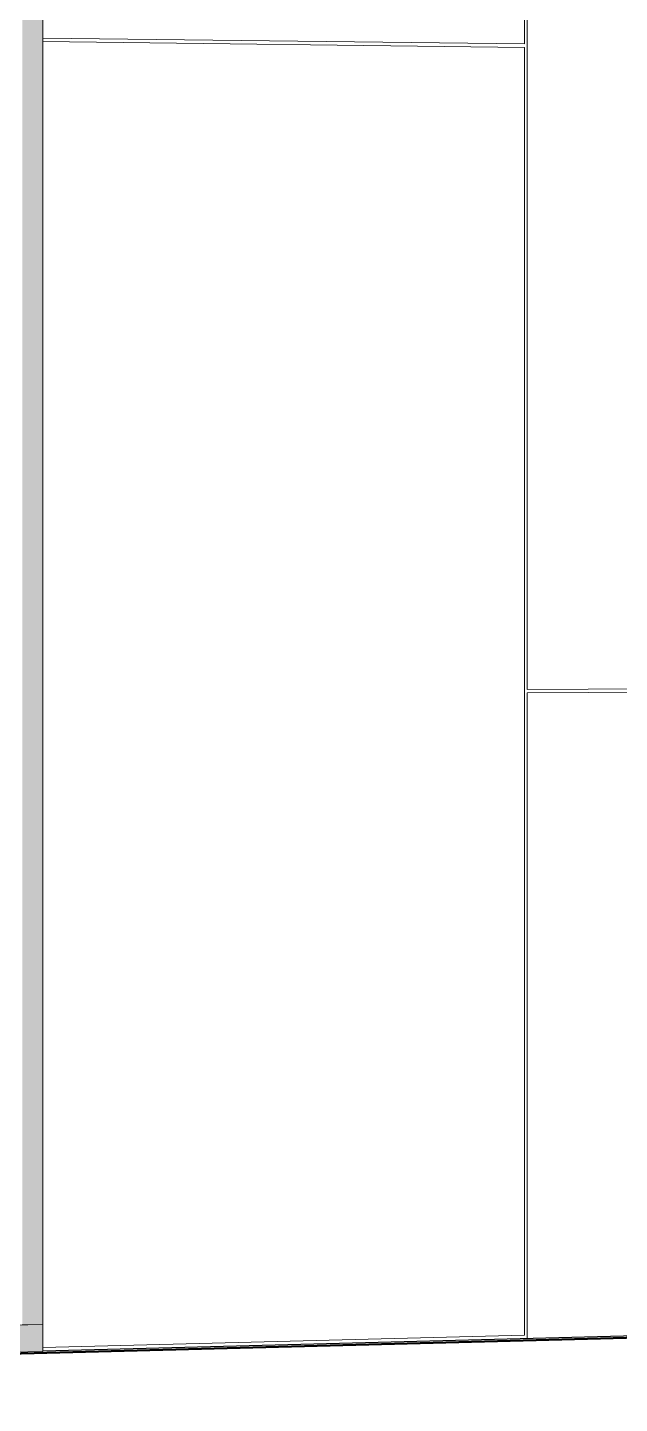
# Model space of a CAD drawing. Header units: inches. Extents: x 31155.6 to 31160.43, y 58.98 to 66.18.
# Drawn here: x 31157.5067 to 31157.5332, y 65.9574 to 66.0192 of the extents above; entities that cross this region are included whole.
import ezdxf

# ---------------------------------------------------------------- set-up
doc = ezdxf.new("R2010")
doc.units = ezdxf.units.IN
doc.header["$MEASUREMENT"] = 0
doc.linetypes.add('Hidden', pattern=[0.28125, 0.1875, -0.09375])
for name, color, linetype, lineweight in [('A-GLAZ-CWMG', 51, 'Continuous', 9), ('A-PROP-SBCK', 71, 'Hidden', 50), ('A-WALL-PATT', 111, 'Continuous', 13), ('C-BLDG-PADS', 91, 'Continuous', 9), ('C-TOPO', 7, 'Continuous', 9), ('L-SITE-WALL', 31, 'Continuous', 13)]:
    doc.layers.add(name, color=color, linetype=linetype, lineweight=lineweight)

# ---------------------------------------------------------------- blocks, each defined once
blk = doc.blocks.new('FP_27-Looking North West')
at = {"layer": 'A-WALL-PATT', "lineweight": 9}
for p, q in [((-3322.725217, 66.018476), (-3322.725217, 66.076306)), ((-3322.725105, 65.989486), (-3322.725105, 66.047312)), ((-3322.725217, 66.018476), (-3322.746829, 66.018734)), ((-3322.725217, 66.018325), (-3322.746829, 66.018582)), ((-3322.725217, 65.960495), (-3322.725217, 66.018325)), ((-3322.703815, 65.989631), (-3322.725105, 65.989486)), ((-3322.725105, 65.989336), (-3322.703815, 65.989483)), ((-3322.725105, 65.960348), (-3322.725105, 65.989336)), ((-3322.746829, 65.959942), (-3322.725217, 65.960495))]:
    blk.add_line(p, q, dxfattribs=at)

msp = doc.modelspace()

# ---------------------------------------------------------------- hatches: boundary and pattern name
at = {"layer": 'A-GLAZ-CWMG'}
for points in [[(31157.507353, 66.018899), (31157.507353, 66.046791), (31157.506427, 66.046819), (31157.506427, 66.018911)], [(31157.506427, 65.960959), (31157.507353, 65.960982), (31157.507353, 66.018899), (31157.506427, 66.018911), (31157.506427, 65.964396)], [(31157.490483, 65.959329), (31157.507353, 65.959763), (31157.507353, 65.960982), (31157.490483, 65.960561), (31157.490483, 65.960108)]]:
    msp.add_hatch(color=256, dxfattribs=at).paths.add_polyline_path(points, flags=0)

# ---------------------------------------------------------------- linework, layer by layer
for p, q in [((31157.507353, 66.018899), (31157.507353, 66.046791)), ((31157.507353, 65.960982), (31157.507353, 66.018899)), ((31157.490483, 65.960561), (31157.507353, 65.960982)), ((31157.507353, 65.960982), (31157.506427, 65.960959)), ((31157.507353, 65.960982), (31157.507353, 65.959763)), ((31157.490483, 65.959329), (31157.507353, 65.959763))]:
    msp.add_line(p, q, dxfattribs=at)
at = {"layer": 'A-PROP-SBCK', "linetype": 'Continuous'}
msp.add_line((31157.956201, 65.971258), (31156.838933, 65.942476), dxfattribs=at)
at = {"layer": 'C-BLDG-PADS'}
msp.add_line((31157.507353, 65.959779), (31157.606003, 65.962316), dxfattribs=at)
at = {"layer": 'C-TOPO'}
for p, q in [((31157.956207, 65.971318), (31157.507353, 65.959779)), ((31157.507353, 65.959779), (31157.956207, 65.971318))]:
    msp.add_line(p, q, dxfattribs=at)
at = {"layer": 'L-SITE-WALL'}
msp.add_line((31157.507354, 65.95979), (31157.6409, 65.963222), dxfattribs=at)

# ---------------------------------------------------------------- block references
at = {"layer": 'L-SITE-WALL', "lineweight": 9}
msp.add_blockref('FP_27-Looking North West', (34480.254183, 0), dxfattribs=at)

doc.saveas('drawing.dxf')
